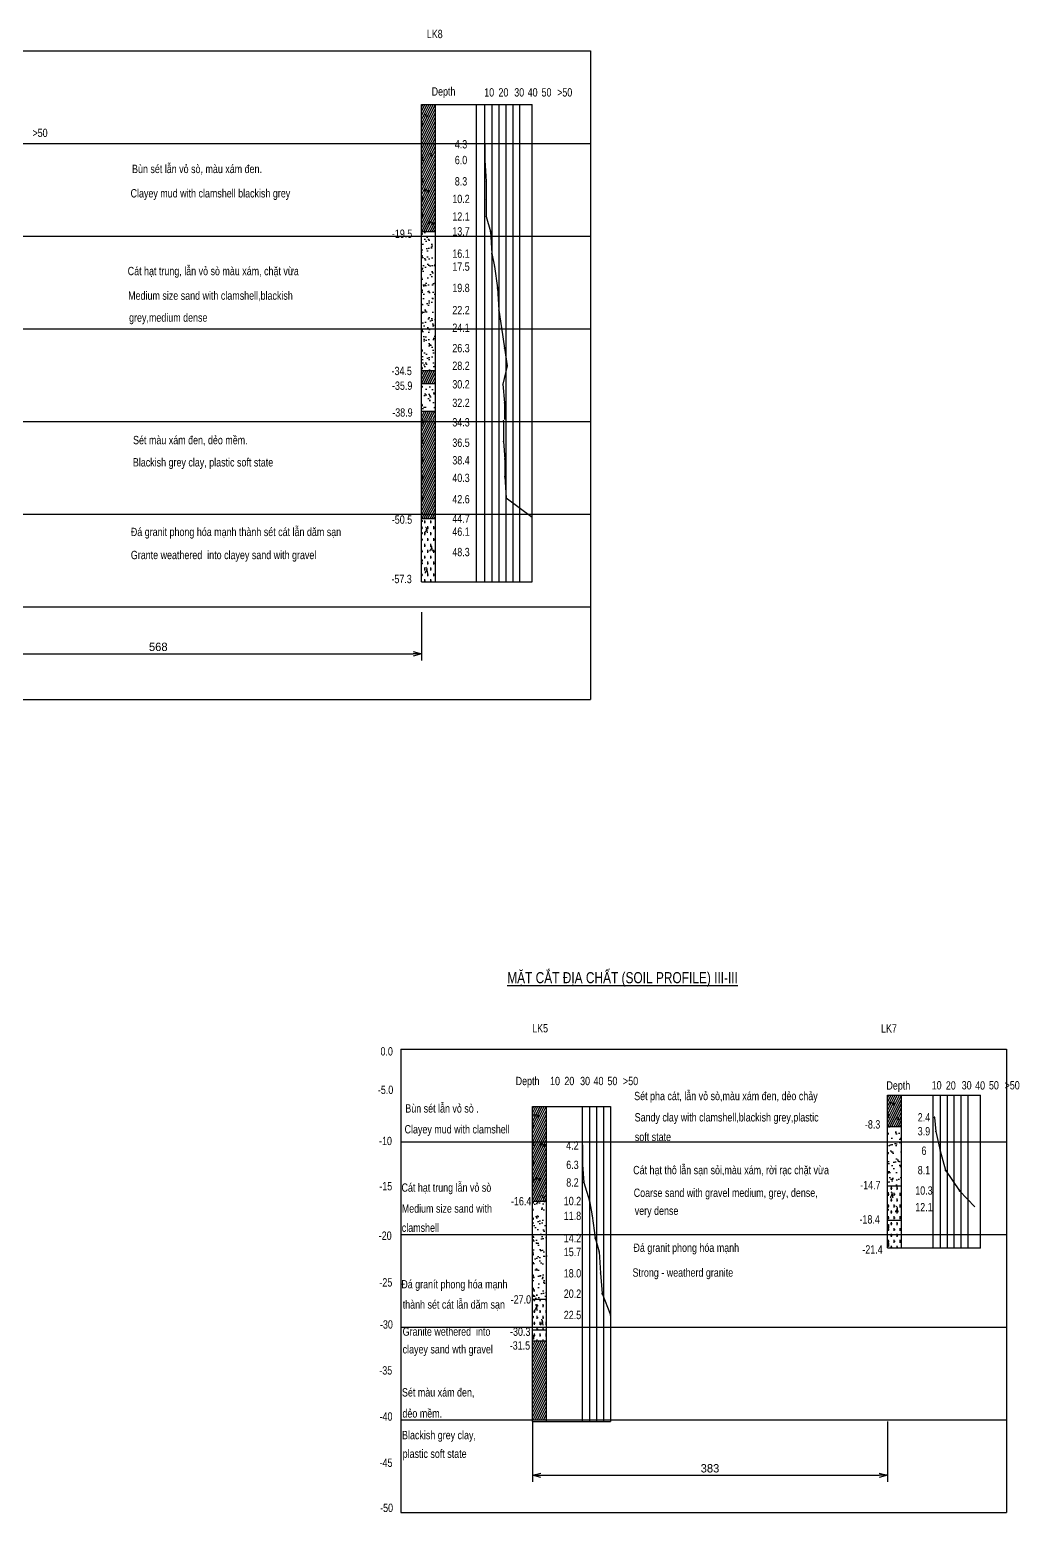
# Model space of a CAD drawing. Header units: millimetres. Extents: x -460 to 3871, y -2191 to 1614.
# Drawn here: x 2729 to 3797, y -2042 to -442 of the extents above; entities that cross this region are included whole.
import ezdxf
from ezdxf.enums import TextEntityAlignment as Align

# ---------------------------------------------------------------- set-up
doc = ezdxf.new("R2010")
doc.units = ezdxf.units.MM
for name, color, linetype in [('03_Dimension line', 4, 'Continuous'), ('ANN-SMTEXT', 4, 'Continuous'), ('HATCH', 8, 'Continuous'), ('Layer1', 7, 'Continuous'), ('Layer3', 7, 'Continuous'), ('Layer4', 7, 'Continuous'), ('Layer5', 7, 'Continuous'), ('LEGEND', 7, 'Continuous'), ('Lenses', 7, 'Continuous')]:
    doc.layers.add(name, color=color, linetype=linetype)
doc.layers.add('SPT Lines', color=7, linetype='Continuous', lineweight=30)
doc.styles.add('Kich Thuoc', font='vn_vni.shx')
doc.styles.add('vn_vni', font='vn_vni.shx', dxfattribs={"width": 0.8})
doc.dimstyles.new('D500', dxfattribs={"dimscale": 6, "dimtxt": 1.5, "dimasz": 1.5, "dimexe": 1.2, "dimexo": 0, "dimgap": 0.5, "dimtad": 1, "dimdec": 0, "dimzin": 0, "dimdsep": 46, "dimtxsty": 'Kich Thuoc', "dimblk": 'OPEN30', "dimcen": 0.09, "dimclrd": 256, "dimclre": 256, "dimclrt": 256, "dimadec": 0, "dimazin": 0, "dimtfac": 1, "dimtdec": 0, "dimtmove": 0, "dimatfit": 3, "dimldrblk": 'OPEN30', "dimfxl": 1, "dimtolj": 1, "dimtzin": 0, "dimarcsym": 0})
pattern_1 = [(63.43495, (2584.7036, -34.8076), (-1.122532, 2.245064), [])]
pattern_2 = [(63.43495, (1630.9524, -902.542), (-1.122532, 2.245064), [])]
pattern_3 = [(63.43495, (2317.833, -1112.3627), (-1.122532, 2.245064), [])]

# ---------------------------------------------------------------- blocks, each defined once
blk = doc.blocks.new('WeaSym')
at = {"layer": 'Layer5'}
for points, knots in [([(0.29, 0.4), (0.22, 0.37), (0.1, 0.31), (-0.13, 0.23), (-0.3, -0.06), (-0.19, -0.64), (-0.96, -0.88), (-1.56, -1.18), (-1.63, -1.55), (-1.66, -1.7)], [0, 0, 0, 0, 0.248602, 0.391484, 0.732345, 1.135543, 1.988104, 2.650597, 3.069283, 3.069283, 3.069283, 3.069283]), ([(-1.03, 1.5), (-0.7, 1.41), (-0.06, 1.23), (0.35, 0.2), (0.38, -0.85), (0.85, -1.43), (1.06, -1.68)], [0, 0, 0, 0, 0.980013, 1.868212, 3.088691, 4.043605, 4.043605, 4.043605, 4.043605])]:
    blk.add_open_spline(points, degree=3, knots=knots, dxfattribs=at)
blk = doc.blocks.new('Mud')
at = {"layer": 'Layer1'}
blk.add_open_spline([(-2.54, -0.48), (-2.35, -0.21), (-2.01, 0.28), (-1.25, 0.76), (-0.41, 0.43), (0.13, -0.11), (0.69, -0.75), (1.53, -0.95), (2.04, -0.32), (2.26, 0.06), (2.38, 0.27)], degree=3, knots=[0, 0, 0, 0, 1.010535, 1.796684, 2.438777, 3.51977, 4.07449, 5.00931, 5.585625, 6.332998, 6.332998, 6.332998, 6.332998], dxfattribs=at)
blk = doc.blocks.new('_Open30')
at = {"color": 0, "linetype": 'ByBlock', "lineweight": -2}
for p, q in [((-1, 0.27), (0, 0)), ((0, 0), (-1, -0.27)), ((0, 0), (-1, 0))]:
    blk.add_line(p, q, dxfattribs=at)
blk = doc.blocks.new('*D25')
at = {"layer": '03_Dimension line', "lineweight": -2, "transparency": 16777216}
for p, q in [((2584, -1070.5), (2584, -1122.6)), ((3152, -1070.5), (3152, -1122.6)), ((2593, -1115.4), (3143, -1115.4))]:
    blk.add_line(p, q, dxfattribs=at)
at = {"layer": 'DEFPOINTS', "color": 0, "transparency": 16777216}
for p in [(2584, -1070.5), (3152, -1070.5), (3152, -1115.4)]:
    blk.add_point(p, dxfattribs=at)
at = {"layer": '03_Dimension line', "lineweight": -2, "transparency": 16777216, "xscale": 9, "yscale": 9, "zscale": 9, "rotation": 180}
blk.add_blockref('_Open30', (2584, -1115.4), dxfattribs=at)
at = {"layer": '03_Dimension line', "lineweight": -2, "transparency": 16777216, "xscale": 9, "yscale": 9, "zscale": 9}
blk.add_blockref('_Open30', (3152, -1115.4), dxfattribs=at)
at = {"layer": '03_Dimension line', "transparency": 16777216, "insert": (2868, -1107.9), "char_height": 9, "attachment_point": 5, "style": 'Kich Thuoc'}
blk.add_mtext('\\A1;568', dxfattribs=at)
blk = doc.blocks.new('*D27')
at = {"layer": '03_Dimension line', "lineweight": -2, "transparency": 16777216}
for p, q in [((3271.9, -1943.8), (3271.9, -2009)), ((3654.9, -1943.8), (3654.9, -2009)), ((3280.9, -2001.8), (3645.9, -2001.8))]:
    blk.add_line(p, q, dxfattribs=at)
at = {"layer": 'DEFPOINTS', "color": 0, "transparency": 16777216}
for p in [(3271.9, -1943.8), (3654.9, -1943.8), (3654.9, -2001.8)]:
    blk.add_point(p, dxfattribs=at)
at = {"layer": '03_Dimension line', "lineweight": -2, "transparency": 16777216, "xscale": 9, "yscale": 9, "zscale": 9, "rotation": 180}
blk.add_blockref('_Open30', (3271.9, -2001.8), dxfattribs=at)
at = {"layer": '03_Dimension line', "lineweight": -2, "transparency": 16777216, "xscale": 9, "yscale": 9, "zscale": 9}
blk.add_blockref('_Open30', (3654.9, -2001.8), dxfattribs=at)
at = {"layer": '03_Dimension line', "transparency": 16777216, "insert": (3463.4, -1994.3), "char_height": 9, "attachment_point": 5, "style": 'Kich Thuoc'}
blk.add_mtext('\\A1;383', dxfattribs=at)

msp = doc.modelspace()

# ---------------------------------------------------------------- hatches: boundary and pattern name
at = {"layer": 'HATCH'}
h = msp.add_hatch(dxfattribs=at)
h.set_pattern_fill('ANSI31', color=256, scale=0.5, style=0)
h.set_pattern_definition(pattern_1)
h.paths.add_polyline_path([(3167, -522.5), (3152, -522.5), (3152, -565.5), (3167, -565.5)])
h.paths.add_polyline_path([(3167, -565.5), (3152, -565.5), (3152, -579.5), (3153, -579.5), (3153, -583.5), (3152, -583.5), (3152, -602.5), (3153, -602.5), (3153, -606.5), (3152, -606.5), (3152, -621.5), (3153, -621.5), (3153, -625.5), (3152, -625.5), (3152, -640.5), (3153, -640.5), (3153, -644.5), (3152, -644.5), (3152, -659.5), (3167, -659.5)])
h = msp.add_hatch(dxfattribs=at)
h.set_pattern_fill('ANSI31', color=256, scale=0.5, style=0)
h.set_pattern_definition(pattern_1)
h.paths.add_polyline_path([(3167, -862.5), (3153, -862.5), (3153, -866.5), (3152, -866.5), (3152, -884.5), (3153, -884.5), (3153, -888.5), (3152, -888.5), (3152, -903.5), (3153, -903.5), (3153, -907.5), (3152, -907.5), (3152, -922.5), (3153, -922.5), (3153, -926.5), (3152, -926.5), (3152, -945.5), (3153, -945.5), (3153, -949.5), (3152, -949.5), (3152, -969.5), (3167, -969.5)])
h = msp.add_hatch(dxfattribs=at)
h.set_pattern_fill('ANSI31', color=256, scale=0.5, style=0)
h.set_pattern_definition(pattern_3)
h.paths.add_polyline_path([(3669.9, -1591.5), (3654.9, -1591.5), (3654.9, -1612), (3655.9, -1612), (3655.9, -1616), (3654.9, -1616), (3654.9, -1625.5), (3669.9, -1625.5)])
h = msp.add_hatch(dxfattribs=at)
h.set_pattern_fill('ANSI31', color=256, scale=0.5, style=0)
h.set_pattern_definition(pattern_3)
h.paths.add_polyline_path([(3286.9, -1603.8), (3271.9, -1603.8), (3271.9, -1627.8), (3286.9, -1627.8)])
h.paths.add_polyline_path([(3286.9, -1627.8), (3271.9, -1627.8), (3271.9, -1642.3), (3272.9, -1642.3), (3272.9, -1646.3), (3271.9, -1646.3), (3271.9, -1663.3), (3272.9, -1663.3), (3272.9, -1667.3), (3271.9, -1667.3), (3271.9, -1681.8), (3272.9, -1681.8), (3272.9, -1685.8), (3271.9, -1685.8), (3271.9, -1705.8), (3286.9, -1705.8)])
h = msp.add_hatch(dxfattribs=at)
h.set_pattern_fill('ANSI31', color=256, scale=0.5, style=0)
h.set_pattern_definition(pattern_3)
h.paths.add_polyline_path([(3271.9, -1941.8), (3286.9, -1941.8), (3286.9, -1856.8), (3271.9, -1856.8)])
h.paths.add_polyline_path([(3240.8, -1868.4), (3275.8, -1868.4), (3275.8, -1854.9), (3240.8, -1854.9)], flags=9)
at = {"layer": 'Layer3'}
h = msp.add_hatch(dxfattribs=at)
h.set_pattern_fill('AR-SAND', color=256, scale=0.15, style=0)
h.set_pattern_definition([(56.9112, (1630.9524, -902.542), (-0.240005, 14.682397), [0, -8.415734, 0, -9.412334, 0, -8.997084]), (14.7514, (1630.952, -902.542), (6.74285, 21.50475), [0, -3.203046, 0, -5.35143, 0, -2.05073]), (308.12634, (1626.266, -902.542), (11.864886, 0.043116), [0, -2.60231, 0, -9.36832, 0, -12.230863]), (298.6193, (1626.266, -902.542), (11.45335, 6.68788), [0, -1.46613, 0, -6.920125, 0, -7.91709])])
h.paths.add_polyline_path([(3167, -659.5), (3152, -659.5), (3152, -809.5), (3167, -809.5)])
h.paths.add_polyline_path([(3167, -823.5), (3152, -823.5), (3152, -853.5), (3167, -853.5)])
h = msp.add_hatch(dxfattribs=at)
h.set_pattern_fill('AR-SAND', color=256, scale=0.15, style=0)
h.set_pattern_definition([(56.9112, (2343.869, -1971.525), (-0.240005, 14.682397), [0, -8.415734, 0, -9.412334, 0, -8.997084]), (14.7514, (2343.869, -1971.525), (6.74285, 21.50475), [0, -3.203046, 0, -5.35143, 0, -2.05073]), (308.12634, (2339.183, -1971.525), (11.864886, 0.043116), [0, -2.60231, 0, -9.36832, 0, -12.230863]), (298.6193, (2339.183, -1971.525), (11.45335, 6.68788), [0, -1.46613, 0, -6.920125, 0, -7.91709])])
h.paths.add_polyline_path([(3669.9, -1625.5), (3654.9, -1625.5), (3654.9, -1658.5), (3669.9, -1658.5)])
h.paths.add_polyline_path([(3669.9, -1658.5), (3654.9, -1658.5), (3654.9, -1689.5), (3669.9, -1689.5)])
h = msp.add_hatch(dxfattribs=at)
h.set_pattern_fill('AR-SAND', color=256, scale=0.15, style=0)
h.set_pattern_definition([(56.9112, (2380.8774, -1983.766), (-0.240005, 14.6824), [0, -8.415734, 0, -9.412334, 0, -8.997084]), (14.7514, (2380.877, -1983.766), (6.74285, 21.50475), [0, -3.203046, 0, -5.35143, 0, -2.05073]), (308.1263, (2376.191, -1983.766), (11.86489, 0.04312), [0, -2.60231, 0, -9.36832, 0, -12.23086]), (298.6193, (2376.191, -1983.766), (11.45335, 6.68788), [0, -1.46613, 0, -6.920125, 0, -7.91709])])
h.paths.add_polyline_path([(3286.9, -1705.8), (3271.9, -1705.8), (3271.9, -1811.8), (3286.9, -1811.8)])
at = {"layer": 'Layer4'}
h = msp.add_hatch(dxfattribs=at)
h.set_pattern_fill('ANSI31', color=256, scale=0.5, style=0)
h.set_pattern_definition(pattern_2)
h.paths.add_polyline_path([(3167, -853.5), (3152, -853.5), (3152, -862.5), (3167, -862.5)])
at = {"layer": 'Layer5'}
h = msp.add_hatch(dxfattribs=at)
h.set_pattern_fill('CROSS', color=256, scale=0.5, style=0)
h.set_pattern_definition([(0, (1630.9524, -1836.542), (3.175, 6.35), [1.5875, -4.7625]), (90, (1631.7462, -1838.1294), (-3.175, 6.35), [3.175, -9.525])])
h.paths.add_polyline_path([(3167, -969.5), (3152, -969.5), (3152, -1037.5), (3167, -1037.5)])
h = msp.add_hatch(dxfattribs=at)
h.set_pattern_fill('CROSS', color=256, scale=0.5, style=0)
h.set_pattern_definition([(0, (2343.869, -1971.525), (3.175, 6.35), [1.5875, -4.7625]), (90, (2344.6627, -1973.1127), (-3.175, 6.35), [3.175, -9.525])])
h.paths.add_polyline_path([(3669.9, -1689.5), (3654.9, -1689.5), (3654.9, -1731), (3655.9, -1731), (3655.9, -1735), (3654.9, -1735), (3654.9, -1751), (3655.9, -1751), (3655.9, -1755), (3654.9, -1755), (3654.9, -1756.5), (3669.9, -1756.5)])
h = msp.add_hatch(dxfattribs=at)
h.set_pattern_fill('CROSS', color=256, scale=0.5, style=0)
h.set_pattern_definition([(0, (2380.8774, -1983.766), (3.175, 6.35), [1.5875, -4.7625]), (90, (2381.6712, -1985.3534), (-3.175, 6.35), [3.175, -9.525])])
h.paths.add_polyline_path([(3286.9, -1811.8), (3271.9, -1811.8), (3271.9, -1844.8), (3286.9, -1844.8)])
h.paths.add_polyline_path([(3286.9, -1844.8), (3271.9, -1844.8), (3271.9, -1850.8), (3272.9, -1850.8), (3272.9, -1854.8), (3271.9, -1854.8), (3271.9, -1856.8), (3286.9, -1856.8)])
at = {"layer": 'Lenses'}
h = msp.add_hatch(dxfattribs=at)
h.set_pattern_fill('ANSI31', color=256, scale=0.5, style=0)
h.set_pattern_definition(pattern_2)
h.paths.add_polyline_path([(3167, -809.5), (3152, -809.5), (3152, -823.5), (3167, -823.5)])

# ---------------------------------------------------------------- linework, layer by layer
at = {"color": 5}
for p, q in [((2146.3, -464.5), (3334.3, -464.5)), ((3334.3, -464.5), (3334.3, -1164.5)), ((2146.3, -564.5), (3334.3, -564.5)), ((2146.3, -664.5), (3334.3, -664.5)), ((2146.3, -764.5), (3334.3, -764.5)), ((2146.3, -864.5), (3334.3, -864.5)), ((2146.3, -964.5), (3334.3, -964.5)), ((2146.3, -1064.5), (3334.3, -1064.5)), ((2146.3, -1164.5), (3334.3, -1164.5)), ((3129.6, -1541.8), (3783.3, -1541.8)), ((3783.3, -1541.8), (3783.3, -2041.8)), ((3129.6, -1641.8), (3783.3, -1641.8)), ((3129.6, -1741.8), (3783.3, -1741.8)), ((3129.6, -1841.8), (3783.3, -1841.8)), ((3129.6, -2041.8), (3783.3, -2041.8))]:
    msp.add_line(p, q, dxfattribs=at)
for p, q in [((3152, -862.5), (3152, -522.5)), ((3152, -522.5), (3271.5, -522.5)), ((3152, -678.5), (3152, -522.5)), ((3152, -679.5), (3152, -522.5)), ((3167, -862.5), (3167, -522.5)), ((3211.5, -862.5), (3211.5, -522.5)), ((3211.5, -862.5), (3211.5, -522.5)), ((3211.5, -862.5), (3211.5, -522.5)), ((3211.5, -862.5), (3211.5, -522.5)), ((3271.5, -892.5), (3271.5, -522.5)), ((3152, -583.5), (3152, -579.5)), ((3152, -579.5), (3153, -579.5)), ((3153, -583.5), (3152, -583.5)), ((3153, -579.5), (3153, -583.5)), ((3152, -606.5), (3152, -602.5)), ((3152, -602.5), (3153, -602.5)), ((3153, -606.5), (3152, -606.5)), ((3153, -602.5), (3153, -606.5)), ((3152, -625.5), (3152, -621.5)), ((3152, -621.5), (3153, -621.5)), ((3153, -621.5), (3153, -625.5)), ((3153, -625.5), (3152, -625.5)), ((3152, -644.5), (3152, -640.5)), ((3152, -640.5), (3153, -640.5)), ((3153, -644.5), (3152, -644.5)), ((3153, -640.5), (3153, -644.5)), ((3152, -866.5), (3152, -862.5)), ((3152, -862.5), (3153, -862.5)), ((3152, -1037.5), (3152, -862.5)), ((3153, -862.5), (3153, -866.5)), ((3167, -1037.5), (3167, -862.5)), ((3211.5, -1037.5), (3211.5, -862.5)), ((3211.5, -1037.5), (3211.5, -862.5)), ((3211.5, -1037.5), (3211.5, -862.5)), ((3211.5, -1037.5), (3211.5, -862.5)), ((3271.5, -1037.5), (3271.5, -862.5)), ((3153, -866.5), (3152, -866.5)), ((3152, -888.5), (3152, -884.5)), ((3152, -884.5), (3153, -884.5)), ((3153, -888.5), (3152, -888.5)), ((3153, -884.5), (3153, -888.5)), ((3152, -907.5), (3152, -903.5)), ((3152, -903.5), (3153, -903.5)), ((3153, -907.5), (3152, -907.5)), ((3153, -903.5), (3153, -907.5)), ((3152, -926.5), (3152, -922.5)), ((3152, -922.5), (3153, -922.5)), ((3153, -926.5), (3152, -926.5)), ((3153, -922.5), (3153, -926.5)), ((3152, -949.5), (3152, -945.5)), ((3152, -945.5), (3153, -945.5)), ((3153, -949.5), (3152, -949.5)), ((3153, -945.5), (3153, -949.5)), ((3654.9, -1756.5), (3654.9, -1591.5)), ((3654.9, -1591.5), (3755.2, -1591.5)), ((3654.9, -1756.5), (3654.9, -1591.8)), ((3654.9, -1756.5), (3654.9, -1592.5)), ((3669.9, -1756.5), (3669.9, -1591.5)), ((3704.2, -1756.7), (3704.2, -1591.7)), ((3704.2, -1756.7), (3704.2, -1591.7)), ((3755.2, -1756.7), (3755.2, -1591.5)), ((3271.9, -1603.8), (3355.9, -1603.8)), ((3325.9, -1943.7), (3325.9, -1603.7)), ((3325.9, -1943.7), (3325.9, -1603.7)), ((3355.9, -1603.7), (3355.9, -1943.7)), ((3654.9, -1616), (3654.9, -1612)), ((3654.9, -1612), (3655.9, -1612)), ((3655.9, -1612), (3655.9, -1616)), ((3655.9, -1616), (3654.9, -1616)), ((3271.9, -1646.3), (3271.9, -1642.3)), ((3271.9, -1642.3), (3272.9, -1642.3)), ((3272.9, -1646.3), (3271.9, -1646.3)), ((3272.9, -1642.3), (3272.9, -1646.3)), ((3271.9, -1667.3), (3271.9, -1663.3)), ((3271.9, -1663.3), (3272.9, -1663.3)), ((3272.9, -1663.3), (3272.9, -1667.3)), ((3272.9, -1667.3), (3271.9, -1667.3)), ((3271.9, -1685.8), (3271.9, -1681.8)), ((3271.9, -1681.8), (3272.9, -1681.8)), ((3272.9, -1685.8), (3271.9, -1685.8)), ((3272.9, -1681.8), (3272.9, -1685.8)), ((3654.9, -1735), (3654.9, -1731)), ((3654.9, -1731), (3655.9, -1731)), ((3655.9, -1735), (3654.9, -1735)), ((3655.9, -1731), (3655.9, -1735)), ((3654.9, -1755), (3654.9, -1751)), ((3654.9, -1751), (3655.9, -1751)), ((3655.9, -1755), (3654.9, -1755)), ((3655.9, -1751), (3655.9, -1755)), ((3271.9, -1854.8), (3271.9, -1850.8)), ((3271.9, -1850.8), (3272.9, -1850.8)), ((3272.9, -1854.8), (3271.9, -1854.8)), ((3272.9, -1850.8), (3272.9, -1854.8)), ((3271.9, -1943.8), (3355.9, -1943.7))]:
    msp.add_line(p, q)
at = {"color": 8}
for p, q in [((3220.5, -862.5), (3220.5, -522.5)), ((3228, -522.5), (3228, -862.5)), ((3235.5, -522.5), (3235.5, -862.5)), ((3243, -522.5), (3243, -862.5)), ((3250.5, -522.5), (3250.5, -862.5)), ((3258, -522.5), (3258, -862.5)), ((3220.5, -1037.5), (3220.5, -862.5)), ((3228, -862.5), (3228, -1037.5)), ((3235.5, -862.5), (3235.5, -1037.5)), ((3243, -862.5), (3243, -1037.5)), ((3250.5, -862.5), (3250.5, -1037.5)), ((3258, -862.5), (3258, -1037.5)), ((3711.7, -1591.7), (3711.7, -1756.7)), ((3719.2, -1591.7), (3719.2, -1756.7)), ((3726.7, -1591.7), (3726.7, -1756.7)), ((3734.2, -1591.7), (3734.2, -1756.7)), ((3741.7, -1591.7), (3741.7, -1756.7)), ((3333.4, -1603.7), (3333.4, -1943.7)), ((3340.9, -1603.7), (3340.9, -1943.7)), ((3348.4, -1603.7), (3348.4, -1943.7))]:
    msp.add_line(p, q, dxfattribs=at)
for points in [[(3152, -579.5), (3153, -579.5), (3152, -583.5), (3153, -583.5)], [(3152, -602.5), (3153, -602.5), (3152, -606.5), (3153, -606.5)], [(3152, -621.5), (3153, -621.5), (3152, -625.5), (3153, -625.5)], [(3152, -640.5), (3153, -640.5), (3152, -644.5), (3153, -644.5)], [(3152, -862.5), (3153, -862.5), (3152, -866.5), (3153, -866.5)], [(3152, -884.5), (3153, -884.5), (3152, -888.5), (3153, -888.5)], [(3152, -903.5), (3153, -903.5), (3152, -907.5), (3153, -907.5)], [(3152, -922.5), (3153, -922.5), (3152, -926.5), (3153, -926.5)], [(3152, -945.5), (3153, -945.5), (3152, -949.5), (3153, -949.5)], [(3654.9, -1612), (3655.9, -1612), (3654.9, -1616), (3655.9, -1616)], [(3271.9, -1642.3), (3272.9, -1642.3), (3271.9, -1646.3), (3272.9, -1646.3)], [(3271.9, -1663.3), (3272.9, -1663.3), (3271.9, -1667.3), (3272.9, -1667.3)], [(3271.9, -1681.8), (3272.9, -1681.8), (3271.9, -1685.8), (3272.9, -1685.8)], [(3654.9, -1731), (3655.9, -1731), (3654.9, -1735), (3655.9, -1735)], [(3654.9, -1751), (3655.9, -1751), (3654.9, -1755), (3655.9, -1755)], [(3271.9, -1850.8), (3272.9, -1850.8), (3271.9, -1854.8), (3272.9, -1854.8)]]:
    msp.add_solid(points)
at = {"layer": 'Layer1'}
for p, q in [((3152, -523.2), (3152, -522.5)), ((3129.6, -1541.8), (3129.6, -2041.8))]:
    msp.add_line(p, q, dxfattribs=at)
at = {"layer": 'Layer1', "color": 0}
for p, q in [((3271.9, -1943.8), (3271.9, -1603.8)), ((3286.9, -1943.8), (3286.9, -1603.8))]:
    msp.add_line(p, q, dxfattribs=at)
at = {"layer": 'Layer1', "color": 5}
for p, q in [((3271.9, -1856.8), (3286.9, -1856.8)), ((3129.6, -1941.8), (3783.3, -1941.8))]:
    msp.add_line(p, q, dxfattribs=at)
at = {"layer": 'LEGEND'}
for p, q in [((3152, -659.5), (3167, -659.5)), ((3152, -809.5), (3167, -809.5)), ((3152, -823.5), (3167, -823.5)), ((3152, -853.5), (3167, -853.5)), ((3152, -969.5), (3167, -969.5)), ((3152, -1037.5), (3167, -1037.5)), ((3152, -1037.5), (3271.5, -1037.5)), ((3654.9, -1625.5), (3669.9, -1625.5)), ((3654.9, -1689.5), (3669.9, -1689.5)), ((3271.9, -1705.8), (3286.9, -1705.8)), ((3654.9, -1726.5), (3669.9, -1726.5)), ((3654.9, -1756.5), (3755.2, -1756.5)), ((3654.9, -1756.5), (3669.9, -1756.5)), ((3271.9, -1811.8), (3286.9, -1811.8)), ((3271.9, -1844.8), (3286.9, -1844.8))]:
    msp.add_line(p, q, dxfattribs=at)
for centre, start_param, end_param in [((3152.7, -543), -1.570796, 1.570796), ((3152.7, -543), 1.570796, 4.712389), ((3152.7, -564), -1.570796, 1.570796), ((3152.7, -564), 1.570796, 4.712389), ((3152.7, -662), -1.570796, 1.570796), ((3152.7, -662), 1.570796, 4.712389), ((3152.7, -686), -1.570796, 1.570796), ((3152.7, -686), 1.570796, 4.712389), ((3152.7, -700), -1.570796, 1.570796), ((3152.7, -700), 1.570796, 4.712389), ((3152.7, -723), -1.570796, 1.570796), ((3152.7, -723), 1.570796, 4.712389), ((3152.7, -747), -1.570796, 1.570796), ((3152.7, -747), 1.570796, 4.712389), ((3152.7, -766), -1.570796, 1.570796), ((3152.7, -766), 1.570796, 4.712389), ((3152.7, -788), -1.570796, 1.570796), ((3152.7, -788), 1.570796, 4.712389), ((3152.7, -807), -1.570796, 1.570796), ((3152.7, -807), 1.570796, 4.712389), ((3152.7, -827), -1.570796, 1.570796), ((3152.7, -827), 1.570796, 4.712389), ((3152.7, -847), -1.570796, 1.570796), ((3152.7, -847), 1.570796, 4.712389), ((3152.7, -972), -1.570796, 1.570796), ((3152.7, -972), 1.570796, 4.712389), ((3152.7, -985), -1.570796, 1.570796), ((3152.7, -985), 1.570796, 4.712389), ((3152.7, -1014.5), -1.570796, 1.570796), ((3152.7, -1014.5), 1.570796, 4.712389), ((3272.6, -1624.8), -1.570796, 1.570796), ((3272.6, -1624.8), 1.570796, 4.712389), ((3655.6, -1633), -1.570796, 1.570796), ((3655.6, -1633), 1.570796, 4.712389), ((3655.6, -1654), -1.570796, 1.570796), ((3655.6, -1654), 1.570796, 4.712389), ((3655.6, -1675), -1.570796, 1.570796), ((3655.6, -1675), 1.570796, 4.712389), ((3272.6, -1707.3), -1.570796, 1.570796), ((3272.6, -1707.3), 1.570796, 4.712389), ((3655.6, -1697), -1.570796, 1.570796), ((3655.6, -1697), 1.570796, 4.712389), ((3272.6, -1724.8), -1.570796, 1.570796), ((3272.6, -1724.8), 1.570796, 4.712389), ((3655.6, -1715), -1.570796, 1.570796), ((3655.6, -1715), 1.570796, 4.712389), ((3272.6, -1748.3), -1.570796, 1.570796), ((3272.6, -1748.3), 1.570796, 4.712389), ((3272.6, -1763.3), -1.570796, 1.570796), ((3272.6, -1763.3), 1.570796, 4.712389), ((3272.6, -1786.3), -1.570796, 1.570796), ((3272.6, -1786.3), 1.570796, 4.712389), ((3272.6, -1807.8), -1.570796, 1.570796), ((3272.6, -1807.8), 1.570796, 4.712389), ((3272.6, -1830.8), -1.570796, 1.570796), ((3272.6, -1830.8), 1.570796, 4.712389)]:
    msp.add_ellipse(centre, major_axis=(0, 0.75), ratio=0.5, start_param=start_param, end_param=end_param, dxfattribs=at)
at = {"layer": 'LEGEND', "color": 1}
for centre, start_param, end_param in [((3220.5, -565.5), 4.712389, 7.853982), ((3220.5, -565.5), 1.570796, 4.712389), ((3220.5, -582.5), 4.712389, 7.853982), ((3220.5, -582.5), 1.570796, 4.712389), ((3222, -605.5), 4.712389, 7.853982), ((3222, -605.5), 1.570796, 4.712389), ((3222, -624.5), 4.712389, 7.853982), ((3222, -624.5), 1.570796, 4.712389), ((3222, -643.5), 4.712389, 7.853982), ((3222, -643.5), 1.570796, 4.712389), ((3226.5, -659.5), 4.712389, 7.853982), ((3226.5, -659.5), 1.570796, 4.712389), ((3228, -683.5), 4.712389, 7.853982), ((3228, -683.5), 1.570796, 4.712389), ((3231, -697.5), 4.712389, 7.853982), ((3231, -697.5), 1.570796, 4.712389), ((3234, -720.5), 4.712389, 7.853982), ((3234, -720.5), 1.570796, 4.712389), ((3235.5, -744.5), 4.712389, 7.853982), ((3235.5, -744.5), 1.570796, 4.712389), ((3238.5, -763.5), 4.712389, 7.853982), ((3238.5, -763.5), 1.570796, 4.712389), ((3241.5, -785.5), 4.712389, 7.853982), ((3241.5, -785.5), 1.570796, 4.712389), ((3244.5, -804.5), 4.712389, 7.853982), ((3244.5, -804.5), 1.570796, 4.712389), ((3240, -824.5), 4.712389, 7.853982), ((3240, -824.5), 1.570796, 4.712389), ((3241.5, -844.5), 4.712389, 7.853982), ((3241.5, -844.5), 1.570796, 4.712389), ((3240.5, -864.2), 4.712389, 7.853982), ((3240.5, -864.2), 1.570796, 4.712389), ((3240.5, -886.2), 4.712389, 7.853982), ((3240.5, -886.2), 1.570796, 4.712389), ((3242, -905.2), 4.712389, 7.853982), ((3242, -905.2), 1.570796, 4.712389), ((3242, -924.2), 4.712389, 7.853982), ((3242, -924.2), 1.570796, 4.712389), ((3243.5, -947.2), 4.712389, 7.853982), ((3243.5, -947.2), 1.570796, 4.712389), ((3705.7, -1615.7), 4.712389, 7.853982), ((3705.7, -1615.7), 1.570796, 4.712389), ((3707.2, -1630.7), 4.712389, 7.853982), ((3707.2, -1630.7), 1.570796, 4.712389), ((3325.9, -1645.7), 4.712389, 7.853982), ((3325.9, -1645.7), 1.570796, 4.712389), ((3711.7, -1651.7), 4.712389, 7.853982), ((3711.7, -1651.7), 1.570796, 4.712389), ((3325.9, -1666.7), 4.712389, 7.853982), ((3325.9, -1666.7), 1.570796, 4.712389), ((3717.7, -1672.7), 4.712389, 7.853982), ((3717.7, -1672.7), 1.570796, 4.712389), ((3327.4, -1685.7), 4.712389, 7.853982), ((3327.4, -1685.7), 1.570796, 4.712389), ((3732.7, -1694.7), 4.712389, 7.853982), ((3732.7, -1694.7), 1.570796, 4.712389), ((3333.4, -1705.7), 4.712389, 7.853982), ((3333.4, -1705.7), 1.570796, 4.712389), ((3336.4, -1721.7), 4.712389, 7.853982), ((3336.4, -1721.7), 1.570796, 4.712389), ((3339.4, -1745.7), 4.712389, 7.853982), ((3339.4, -1745.7), 1.570796, 4.712389), ((3343.9, -1760.7), 4.712389, 7.853982), ((3343.9, -1760.7), 1.570796, 4.712389), ((3345.4, -1783.7), 4.712389, 7.853982), ((3345.4, -1783.7), 1.570796, 4.712389), ((3346.9, -1805.7), 4.712389, 7.853982), ((3346.9, -1805.7), 1.570796, 4.712389), ((3355.9, -1828.7), 4.712389, 7.853982), ((3355.9, -1828.7), 1.570796, 4.712389)]:
    msp.add_ellipse(centre, major_axis=(0, 0.5), ratio=0.75, start_param=start_param, end_param=end_param, dxfattribs=at)
at = {"layer": 'SPT Lines', "color": 1}
for p, q in [((3220.5, -565.5), (3220.5, -582.5)), ((3220.5, -582.5), (3222, -605.5)), ((3222, -605.5), (3222, -624.5)), ((3222, -624.5), (3222, -643.5)), ((3222, -643.5), (3226.5, -659.5)), ((3226.5, -659.5), (3228, -683.5)), ((3228, -683.5), (3231, -697.5)), ((3231, -697.5), (3234, -720.5)), ((3234, -720.5), (3235.5, -744.5)), ((3235.5, -744.5), (3238.5, -763.5)), ((3238.5, -763.5), (3241.5, -785.5)), ((3241.5, -785.5), (3244.5, -804.5)), ((3244.5, -804.5), (3240, -824.5)), ((3240, -824.5), (3241.5, -844.5)), ((3241.5, -844.5), (3241.6, -862.5)), ((3240.5, -864.2), (3240.5, -886.2)), ((3240.5, -886.2), (3242, -905.2)), ((3242, -905.2), (3242, -924.2)), ((3242, -924.2), (3243.5, -947.2)), ((3243.5, -947.2), (3271.5, -967.8)), ((3705.7, -1615.7), (3707.2, -1630.7)), ((3707.2, -1630.7), (3711.7, -1651.7)), ((3325.9, -1645.7), (3325.9, -1666.7)), ((3711.7, -1651.7), (3717.7, -1672.7)), ((3325.9, -1666.7), (3327.4, -1685.7)), ((3717.7, -1672.7), (3732.7, -1694.7)), ((3327.4, -1685.7), (3333.4, -1705.7)), ((3732.7, -1694.7), (3749.3, -1712.1)), ((3333.4, -1705.7), (3336.4, -1721.7)), ((3336.4, -1721.7), (3339.4, -1745.7)), ((3339.4, -1745.7), (3343.9, -1760.7)), ((3343.9, -1760.7), (3345.4, -1783.7)), ((3345.4, -1783.7), (3346.9, -1805.7)), ((3346.9, -1805.7), (3355.9, -1828.7))]:
    msp.add_line(p, q, dxfattribs=at)

# ---------------------------------------------------------------- block references
at = {"layer": 'Layer1', "yscale": 2}
for p in [(3156.9, -534.4), (3162.2, -576.7), (3157.5, -615.2), (3162.8, -650.3), (3660.3, -1600.5), (3276.5, -1613.3), (3666.5, -1616.9), (3282.8, -1644.9), (3277.8, -1681.7), (3282.8, -1700.8)]:
    msp.add_blockref('Mud', p, dxfattribs=at)
at = {"layer": 'Layer5', "yscale": 2}
for p in [(3157.3, -981.5), (3162.7, -1001.2), (3157.6, -1024.8), (3659.7, -1698.9), (3665.2, -1714.4), (3275.9, -1820.6), (3282.3, -1836.5)]:
    msp.add_blockref('WeaSym', p, dxfattribs=at)

# ---------------------------------------------------------------- texts
at = {"layer": 'ANN-SMTEXT', "color": 4, "style": 'vn_vni', "width": 0.8}
msp.add_text('%%UMAËT CAÉT ÑÒA CHAÁT (SOIL PROFILE) III-III', height=12, dxfattribs=at).set_placement((3244.6, -1470.8))
at = {"layer": 'Layer1', "color": 4, "style": 'vn_vni', "width": 0.8}
for s, p in [('LK8', (3157.8, -451)), ('LK5', (3271.5, -1523.9)), ('LK7', (3648, -1524))]:
    msp.add_text(s, height=9, dxfattribs=at).set_placement(p)
at = {"layer": 'LEGEND', "color": 4, "style": 'vn_vni', "width": 0.8}
for s, p in [('Depth', (3163, -513)), ('Buøn seùt laãn voû soø, maøu xaùm ñen.', (2839.7, -596.6)), ('Clayey mud with clamshell blackish grey ', (2838.1, -622.9)), ('Caùt haït trung, laãn voû soø maøu xaùm, chaët vöøa', (2835, -706.8)), ('Medium size sand with clamshell,blackish   ', (2835.5, -733.3)), ('grey,medium dense ', (2836.5, -757)), ('Seùt maøu xaùm ñen, deûo meàm.', (2840.8, -889.2)), (' Blackish grey clay, plastic soft state', (2837.9, -913.2)), ('Ñaù granit phong hoùa maïnh thaønh seùt caùt laãn daêm saïn', (2838.4, -988.3)), ('Grante weathered  into clayey sand with gravel ', (2838.4, -1013.2)), ('Depth', (3253.7, -1580.8)), ('Depth', (3653.8, -1585.6)), ('Buøn seùt laãn voû soø .', (3134.6, -1610.4)), ('Seùt pha caùt, laãn voû soø,maøu xaùm ñen, deûo chaûy', (3381.6, -1597)), ('Sandy clay with clamshell,blackish grey,plastic ', (3382.1, -1620)), ('Clayey mud with clamshell', (3133.8, -1632.9)), ('soft state', (3382.3, -1641.1)), ('Caùt haït thoâ laãn saïn soûi,maøu xaùm, rôøi raïc chaët vöøa', (3380.5, -1676.9)), ('Caùt haït trung laãn voû soø', (3130.5, -1695.8)), ('Coarse sand with gravel medium, grey, dense, ', (3381.1, -1701.4)), ('Medium size sand with ', (3130.8, -1718.4)), ('very dense', (3382.2, -1720.8)), ('clamshell', (3130.8, -1739.1)), ('Ñaù granit phong hoùa maïnh', (3380.8, -1760.7)), (' Ñaù granít phong hoùa maïnh', (3127.6, -1800.1)), ('Strong - weatherd granite ', (3379.8, -1787.5)), ('thaønh seùt caùt laãn daêm saïn', (3131.8, -1822)), ('Granite wethered  into ', (3131.7, -1851.2)), ('clayey sand wth gravel', (3131.7, -1870.3)), ('Seùt maøu xaùm ñen,', (3131, -1916.8)), ('deûo meàm.', (3131.5, -1939.5)), (' Blackish grey clay,', (3128.4, -1962.9)), ('plastic soft state', (3131.7, -1983))]:
    msp.add_text(s, height=9, dxfattribs=at).set_placement(p)
for s, p in [('10', (3225.1, -509.5)), ('20', (3240.5, -509.5)), ('30', (3257.5, -509.5)), ('40', (3272, -509.5)), ('50', (3287, -509.5)), ('>50', (3306.6, -509.5)), ('>50', (2740.4, -553.2)), ('4.3', (3194.7, -565.5)), ('6.0', (3194.7, -582.5)), ('8.3', (3194.7, -605.5)), ('10.2', (3194.7, -624.5)), ('12.1', (3194.7, -643.5)), ('13.7', (3194.7, -659.5)), ('16.1', (3194.7, -683.5)), ('17.5', (3194.7, -697.5)), ('19.8', (3194.7, -720.5)), ('22.2', (3194.7, -744.5)), ('24.1', (3194.7, -763.5)), ('26.3', (3194.7, -785.5)), ('28.2', (3194.7, -804.5)), ('30.2', (3194.7, -824.5)), ('32.2', (3194.7, -844.5)), ('34.3', (3194.7, -865.5)), ('36.5', (3194.7, -887.5)), ('38.4', (3194.7, -906.5)), ('40.3', (3194.7, -925.5)), ('42.6', (3194.7, -948.5)), ('44.7', (3194.7, -969.5)), ('46.1', (3194.7, -983.5)), ('48.3', (3194.7, -1005.5)), ('10', (3296.2, -1576.3)), ('20', (3311.6, -1576.3)), ('30', (3328.6, -1576.3)), ('40', (3343.1, -1576.3)), ('50', (3358.1, -1576.3)), ('>50', (3377.7, -1576.3)), ('10', (3708, -1580.9)), ('20', (3723.3, -1581.1)), ('30', (3740.4, -1580.9)), ('40', (3754.9, -1581.1)), ('50', (3769.8, -1580.9)), ('>50', (3789.5, -1580.9)), ('2.4', (3694.3, -1615.5)), ('3.9', (3694.3, -1630.5)), ('4.2', (3315, -1645.8)), ('6', (3694.3, -1651.5)), ('6.3', (3315, -1666.8)), ('8.1', (3694.3, -1672.5)), ('8.2', (3315, -1685.8)), ('10.3', (3694.3, -1694.5)), ('10.2', (3315, -1705.8)), ('12.1', (3694.3, -1712.5)), ('11.8', (3315, -1721.8)), ('14.2', (3315, -1745.8)), ('15.7', (3315, -1760.8)), ('18.0', (3315, -1783.8)), ('20.2', (3315, -1805.8)), ('22.5', (3315, -1828.8))]:
    msp.add_text(s, height=9, dxfattribs=at).set_placement(p, align=Align.MIDDLE_CENTER)
for s, p in [('-19.5', (3131.1, -662)), ('-34.5', (3130.7, -810.1)), ('-35.9', (3131.2, -826)), ('-38.9', (3131.5, -854.9)), ('-50.5', (3131, -970.5)), ('-57.3', (3130.6, -1034.6)), ('0.0', (3114.5, -1544.3)), ('-5.0', (3113.3, -1585.8)), ('-8.3', (3638.9, -1623.1)), ('-10', (3113.2, -1641)), ('-15', (3113.5, -1689.9)), ('-14.7', (3636.5, -1688.6)), ('-16.4', (3259.6, -1706)), ('-18.4', (3635.7, -1725.6)), ('-20', (3112.9, -1743.2)), ('-21.4', (3638.8, -1758)), ('-25', (3113.6, -1793.6)), ('-27.0', (3259.3, -1812)), ('-30', (3114.2, -1839)), ('-30.3', (3258.6, -1846.8)), ('-31.5', (3258.3, -1861.7)), ('-35', (3113.5, -1888.6)), ('-40', (3113.8, -1938.3)), ('-45', (3113.8, -1988.3)), ('-50', (3114.4, -2036.9))]:
    msp.add_text(s, height=9, dxfattribs=at).set_placement(p, align=Align.MIDDLE)

# ---------------------------------------------------------------- dimensions: what is measured, and where the dimension line sits
at = {"layer": '03_Dimension line', "color": 4}
for base, p1, p2, picture, middle in [((3152, -1115.4), (2584, -1070.5), (3152, -1070.5), '*D25', (2868, -1107.9)), ((3654.9, -2001.8), (3271.9, -1943.8), (3654.9, -1943.8), '*D27', (3463.4, -1994.3))]:
    dim = msp.add_linear_dim(base=base, p1=p1, p2=p2, dimstyle='D500', dxfattribs=at)
    dim.commit()
    dim.dimension.update_dxf_attribs({"geometry": picture, "text_midpoint": middle})

doc.saveas('drawing.dxf')
